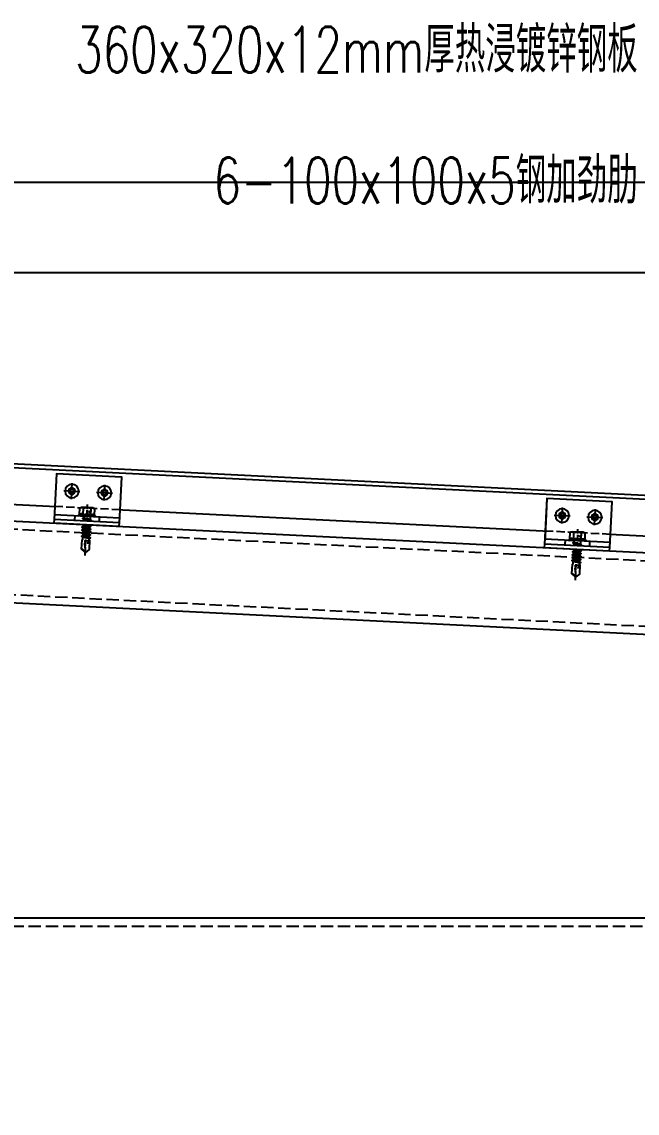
# Model space of a CAD drawing. Extents: x -202236 to 1002404, y -663931 to 1550022.
# Drawn here: x 2605 to 2981, y -355342 to -354675 of the extents above; entities that cross this region are included whole.
import ezdxf
from ezdxf.enums import TextEntityAlignment as Align
from ezdxf.xclip import XClip

# ---------------------------------------------------------------- set-up
doc = ezdxf.new("R2010")
doc.units = 0
for name, pattern in [('CENTER', [2, 1.25, -0.25, 0.25, -0.25]), ('ZN-CENTER', [2, 1.25, -0.25, 0.25, -0.25]), ('ZN-DASH', [0.35, 0.25, -0.1])]:
    doc.linetypes.add(name, pattern=pattern)
for name, color, linetype in [('!ZN1-填充-8', 8, 'Continuous'), ('!ZN3-铝板幕墙-3', 3, 'Continuous'), ('!ZN4-辅助材料-1', 1, 'Continuous'), ('!ZN4-配件-11', 11, 'Continuous'), ('!ZN5-钢材投影-40', 40, 'Continuous'), ('!ZN5-铝材投影-112', 112, 'Continuous'), ('!ZN6-虚线-8', 8, 'ZN-DASH'), ('A-AXIS-D', 1, 'Continuous'), ('DIM', 173, 'Continuous'), ('TEXT', 7, 'Continuous')]:
    doc.layers.add(name, color=color, linetype=linetype)
doc.styles.add('DHTEXT-1', font='ROMANS.shx', dxfattribs={"width": 0.7, "bigfont": 'CHINESE.shx'})
doc.dimstyles.new('ZN8', dxfattribs={"dimscale": 8, "dimtxt": 2.5, "dimasz": 1.5, "dimexe": 1, "dimexo": 2, "dimgap": 0.9, "dimtad": 1, "dimdec": 0, "dimdsep": 46, "dimtxsty": 'DHTEXT-1', "dimblk": 'ARCHTICK', "dimcen": 2.5, "dimclrd": 173, "dimclre": 173, "dimclrt": 7, "dimazin": 2, "dimtfac": 1, "dimtix": 1, "dimtmove": 2, "dimatfit": 3, "dimfxl": 0, "dimarcsym": 0})

# ---------------------------------------------------------------- blocks, each defined once
blk = doc.blocks.new('*U188')
at = {"color": 0, "linetype": 'ZN-CENTER', "ltscale": 3}
blk.add_line((24, 0), (-7.28, 0), dxfattribs=at)
at = {"ltscale": 10}
for p, q in [((-5.45, -3.46), (-5.45, 3.46)), ((-1.02, 4.62), (-4.95, 4.62)), ((-1.02, 2.31), (-4.95, 2.31)), ((-0.55, -5.12), (-0.55, 5.12)), ((-0.17, 5.48), (0, 4.84)), ((0, -4.84), (0, 4.84)), ((0, 2.08), (14.29, 2.08)), ((1.42, 2.73), (2.2, -2.73)), ((3.22, 2.73), (4, -2.73)), ((5.02, 2.73), (5.8, -2.73)), ((6.82, 2.73), (7.6, -2.73)), ((8.62, 2.73), (9.4, -2.73)), ((10.42, 2.73), (11.2, -2.73)), ((12.22, 2.73), (13, -2.73)), ((-1.02, -2.31), (-4.95, -2.31)), ((-1.02, -4.62), (-4.95, -4.62)), ((-0.17, -5.48), (0, -4.84)), ((14.29, -2.09), (0, -2.09))]:
    blk.add_line(p, q, dxfattribs=at)
for points in [[(1.83, -2.09), (1.05, 2.08), (1.42, 2.73), (1.79, 2.08), (2.57, -2.09), (2.2, -2.73)], [(3.63, -2.09), (2.85, 2.08), (3.22, 2.73), (3.59, 2.08), (4.37, -2.09), (4, -2.73)], [(5.43, -2.09), (4.65, 2.08), (5.02, 2.73), (5.39, 2.08), (6.17, -2.09), (5.8, -2.73)], [(7.23, -2.09), (6.45, 2.08), (6.82, 2.73), (7.19, 2.08), (7.97, -2.09), (7.6, -2.73)], [(9.03, -2.09), (8.25, 2.08), (8.62, 2.73), (8.99, 2.08), (9.77, -2.09), (9.4, -2.73)], [(10.83, -2.09), (10.05, 2.08), (10.42, 2.73), (10.79, 2.08), (11.57, -2.09), (11.2, -2.73)], [(12.63, -2.09), (11.85, 2.08), (12.22, 2.73), (12.59, 2.08), (13.37, -2.09), (13, -2.73)]]:
    blk.add_lwpolyline(points, close=True, dxfattribs=at)
for points in [[(14.29, -2.09, -0.414214), (14.45, -2.24), (14.45, -2.32), (20.18, -2.32), (22, -0.26), (22, 0.26), (20.18, 2.32), (14.45, 2.32), (14.45, 2.24, -0.414214), (14.29, 2.08)], [(16.51, -2.32), (16.36, -1.2), (15.83, -1.52, -0.530462), (15.03, -1.17), (14.81, 0.1, -0.651316), (15.47, 0.54), (16, 0.21), (16.77, 0.66), (22, -0.26, -0.201226), (20.18, 2.32)]]:
    blk.add_lwpolyline(points, format="xyb", dxfattribs=at)
for centre, radius, start, end in [((-3.87, 3.46), 1.58, 133.17355, 226.82645), ((0.13, 0), 5.58, 155.5673, 204.4327), ((0.07, 3.46), 1.58, 133.17355, 226.82645), ((4.07, 0), 5.58, 155.5673, 204.4327), ((7.48, -2.87), 11.32, 132.49215, 138.60636), ((-3.87, -3.46), 1.58, 133.17355, 226.82645), ((0.07, -3.46), 1.58, 133.17355, 226.82645), ((7.48, 2.87), 11.32, 221.39356, 227.50785)]:
    blk.add_arc(centre, radius, start, end, dxfattribs=at)
at = {"layer": 'Defpoints', "color": 0, "ltscale": 10, "style": 'DHTEXT-1', "width": 0.7}
blk.add_text('5.5', height=1, rotation=90, dxfattribs=at).set_placement((-2.46, -0.93), align=Align.CENTER)
blk = doc.blocks.new('*U191')
at = {"color": 0, "linetype": 'CENTER', "ltscale": 3}
for p, q in [((4.88, 0), (-4.88, 0)), ((0, 4.88), (0, -4.88))]:
    blk.add_line(p, q, dxfattribs=at)
at = {"linetype": 'ByBlock', "ltscale": 10}
for radius in [4.2, 2, 1.23]:
    blk.add_circle((0, 0), radius, dxfattribs=at)
blk = doc.blocks.new('*U200')
at = {"ltscale": 0.125}
blk.add_wipeout([(-20, -30), (20, -30), (20, -5), (-20, -5)], dxfattribs=at).dxf.layer = '!ZN6-虚线-8'
at = {"layer": '!ZN1-填充-8'}
h = blk.add_hatch(dxfattribs=at)
h.set_pattern_fill('NET3', color=256, scale=0.75, angle=180, style=0)
h.set_pattern_definition([(180, (-1731.706, 294.7402), (-3e-16, -2.38125), []), (240, (-1731.706, 294.7402), (2.062223, -1.190625), []), (300, (-1731.706, 294.7402), (2.062223, 1.190625), [])])
h.paths.add_polyline_path([(20, 0), (-20, 0), (-20, -2), (20, -2)])
at = {"layer": '!ZN5-铝材投影-112'}
blk.add_lwpolyline([(20, -2), (-20, -2), (-20, -30), (20, -30)], close=True, dxfattribs=at)
at = {"layer": '!ZN6-虚线-8', "linetype": 'ZN-DASH', "ltscale": 10}
for p, q in [((-7.5, -5), (-7.5, -2)), ((7.5, -5), (7.5, -2))]:
    blk.add_line(p, q, dxfattribs=at)
at = {"layer": '!ZN6-虚线-8', "color": 8, "linetype": 'ZN-DASH', "ltscale": 20}
blk.add_line((-20, -10), (20, -10), dxfattribs=at)
at = {"layer": '!ZN4-配件-11', "color": 1, "xscale": -1, "rotation": 270}
for name, p in [('*U188', (0, -5)), ('*U191', (-10, -20)), ('*U191', (10, -20))]:
    blk.add_blockref(name, p, dxfattribs=at)
at = {"ltscale": 0.25}
blk.add_wipeout([(20, 0), (20, -2), (-20, -2), (-20, 0)], dxfattribs=at).dxf.layer = '!ZN4-辅助材料-1'
at = {"layer": '!ZN4-辅助材料-1'}
blk.add_lwpolyline([(20, 0), (-20, 0), (-20, -2), (20, -2)], close=True, dxfattribs=at)
at = {"layer": '!ZN5-铝材投影-112', "ltscale": 0.25}
blk.add_line((-20, -5), (20, -5), dxfattribs=at)
blk = doc.blocks.new('20250913160558')
at = {"layer": '!ZN3-铝板幕墙-3'}
for points in [[(-2300, -1430), (-2721, -832.14, -0.624182), (-2581.99, -580.51), (50, -712.11), (50, -852.11)], [(-2297.5, -1429.21), (-2718.96, -830.7, -0.624176), (-2582.11, -583.01), (47.5, -714.49), (47.5, -849.61)], [(-261.88, -1405), (-2287.03, -1405), (-2700.55, -817.77, -0.624113), (-2583.24, -605.48), (25, -735.89), (25, -827.11), (-36.7, -827.11)]]:
    blk.add_lwpolyline(points, format="xyb", dxfattribs=at)
at = {"layer": '!ZN5-钢材投影-40'}
for p, q in [((-2602.23, -614.54), (-277.5, -730.78)), ((-2603.46, -664.55), (-280, -780.72)), ((-262, -930), (-2609.28, -930))]:
    blk.add_line(p, q, dxfattribs=at)
at = {"layer": '!ZN6-虚线-8', "ltscale": 30}
for p, q in [((-2602.35, -619.54), (-277.75, -735.77)), ((-2603.46, -659.54), (-279.75, -775.72)), ((-262, -935), (-2605.76, -935))]:
    blk.add_line(p, q, dxfattribs=at)
at = {"rotation": 177.1375947739551}
for p in [(-1105.59, -689.38), (-805.96, -704.36)]:
    blk.add_blockref('*U200', p, dxfattribs=at)
blk = doc.blocks.new('_ArchTick')
at = {"color": 0, "linetype": 'ByBlock', "const_width": 0.4}
blk.add_lwpolyline([(-0.5, -0.5), (0.5, 0.5)], dxfattribs=at)
blk = doc.blocks.new('*D616')
at = {"layer": 'Defpoints', "color": 0, "ltscale": 80, "transparency": 16777216}
for p in [(1550.04, -354828.59), (1550.04, -354892.57), (3400.04, -354985.07)]:
    blk.add_point(p, dxfattribs=at)
at = {"layer": 'DIM', "color": 173, "linetype": 'ByBlock', "lineweight": -2, "ltscale": 80, "transparency": 16777216}
for p, q in [((1550.04, -354876.57), (1550.04, -354820.59)), ((3400.04, -354969.07), (3400.04, -354820.59)), ((3400.04, -354828.59), (1550.04, -354828.59))]:
    blk.add_line(p, q, dxfattribs=at)
at = {"layer": 'DIM', "color": 173, "lineweight": -2, "ltscale": 80, "transparency": 16777216, "xscale": 12, "yscale": 12, "zscale": 12, "rotation": 180}
blk.add_blockref('_ArchTick', (1550.04, -354828.59), dxfattribs=at)
at = {"layer": 'DIM', "color": 173, "lineweight": -2, "ltscale": 80, "transparency": 16777216, "xscale": 12, "yscale": 12, "zscale": 12}
blk.add_blockref('_ArchTick', (3400.04, -354828.59), dxfattribs=at)
at = {"layer": 'DIM', "color": 7, "ltscale": 80, "transparency": 16777216, "insert": (2475.04, -354811.39), "char_height": 20, "attachment_point": 5, "style": 'DHTEXT-1'}
blk.add_mtext('1850', dxfattribs=at)

msp = doc.modelspace()

# ---------------------------------------------------------------- block references
at = {"layer": 'A-AXIS-D', "ltscale": 800}
ref = msp.add_blockref('20250913160558', (3750.04, -354292.96), dxfattribs=at)
XClip(ref).set_block_clipping_path([(-2848.9100465747, -1919.0500795366), (112.6640573433, -480.3511203164)])

# ---------------------------------------------------------------- texts
at = {"layer": 'TEXT', "ltscale": 80, "style": 'DHTEXT-1', "width": 0.7}
msp.add_text('360x320x12mm厚热浸镀锌钢板', height=28, dxfattribs=at).set_placement((2981.18, -354692.11), align=Align.MIDDLE_RIGHT)

# ---------------------------------------------------------------- next in the draw order: texts
msp.add_text('6-100x100x5钢加劲肋', height=28, dxfattribs=at).set_placement((2981.18, -354772.11), align=Align.MIDDLE_RIGHT)

# ---------------------------------------------------------------- next in the draw order: dimensions: what is measured, and where the dimension line sits
at = {"layer": 'DIM', "ltscale": 80}
dim = msp.add_linear_dim(base=(1550.04, -354828.59), p1=(3400.04, -354985.07), p2=(1550.04, -354892.57), dimstyle='ZN8', dxfattribs=at)
dim.commit()
dim.dimension.update_dxf_attribs({"geometry": '*D616', "text_midpoint": (2475.04, -354811.39)})

doc.saveas('drawing.dxf')
